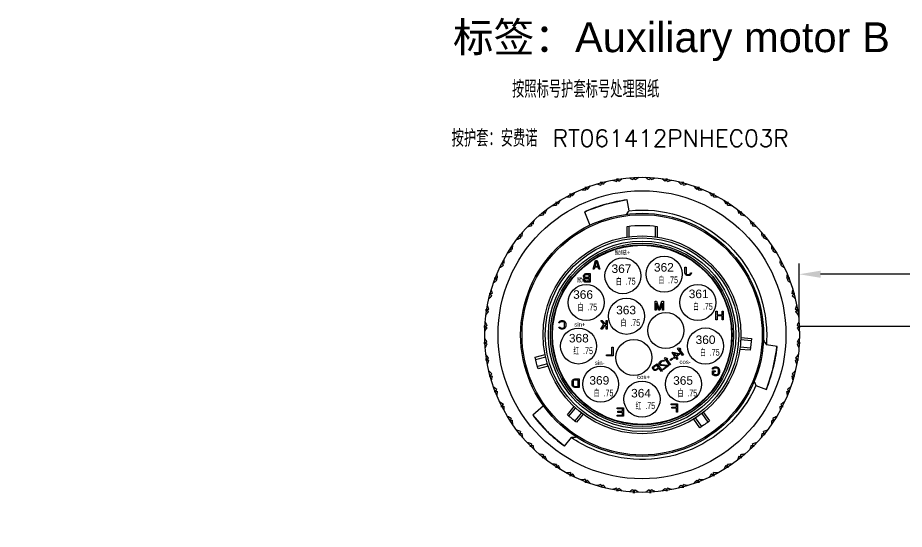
# Model space of a CAD drawing. Header units: millimetres. Extents: x 1762 to 3573, y 2019 to 2959.
# Drawn here: x 2060.2 to 2164.3, y 2655.9 to 2715.8 of the extents above; entities that cross this region are included whole.
import ezdxf

# ---------------------------------------------------------------- set-up
doc = ezdxf.new("R2010")
doc.units = ezdxf.units.MM
doc.layers.add('AM60', color=3, linetype='Continuous', lineweight=25)
doc.layers.add('PDF_几何图形', color=7, linetype='Continuous')
doc.layers.add('线色线径', color=1, linetype='Continuous')
doc.layers.add('PDF_实体填充', color=7, linetype='Continuous', true_color=0xffffff)
doc.styles.get("Standard").update_dxf_attribs({"font": 'arial.ttf'})
doc.dimstyles.new('ISO-25', dxfattribs={"dimtxt": 2.5, "dimasz": 2.5, "dimexe": 1.25, "dimexo": 0.625, "dimtad": 1, "dimtxsty": 'Standard', "dimcen": 2.5, "dimadec": 0, "dimazin": 0, "dimtfac": 1, "dimtmove": 0, "dimatfit": 3, "dimfxl": 1, "dimarcsym": 0})

# ---------------------------------------------------------------- blocks, each defined once
blk = doc.blocks.new('A$C8125c612')
at = {"layer": 'PDF_实体填充', "transparency": 33554559}
for points in [[(13.78, 36.53), (13.65, 36.53), (13.65, 36.28), (13.78, 36.28), (13.8, 36.28), (13.93, 36.28), (13.93, 36.53), (13.8, 36.53)], [(15.81, 36.81), (15.81, 36.94), (15.56, 36.94), (15.56, 36.81), (15.56, 36.79), (15.56, 36.66), (15.81, 36.66), (15.81, 36.79)], [(21.59, 36.81), (21.59, 36.94), (21.34, 36.94), (21.34, 36.81), (21.34, 36.79), (21.34, 36.66), (21.59, 36.66), (21.59, 36.79)], [(23.47, 36.41), (23.47, 36.53), (23.22, 36.53), (23.22, 36.41), (23.22, 36.28), (23.47, 36.28)], [(12.09, 35.81), (12.09, 35.94), (11.83, 35.94), (11.83, 35.81), (11.83, 35.79), (11.83, 35.67), (12.09, 35.67), (12.09, 35.79)], [(25.32, 35.81), (25.32, 35.94), (25.06, 35.94), (25.06, 35.81), (25.06, 35.79), (25.06, 35.67), (25.32, 35.67), (25.32, 35.79)], [(10.31, 35.16), (10.31, 34.9), (10.05, 34.9), (10.05, 35.16)], [(27.07, 35.03), (27.07, 35.16), (26.82, 35.16), (26.82, 35.03), (26.82, 35.01), (26.82, 34.88), (27.07, 34.88), (27.07, 35.01)], [(8.64, 34.06), (8.64, 34.18), (8.38, 34.18), (8.38, 34.06), (8.38, 33.93), (8.64, 33.93)], [(28.74, 34.06), (28.74, 34.18), (28.49, 34.18), (28.49, 34.06), (28.49, 33.93), (28.74, 33.93)], [(30.31, 32.94), (30.31, 33.06), (30.06, 33.06), (30.06, 32.94), (30.06, 32.91), (30.06, 32.79), (30.31, 32.79), (30.31, 32.91)], [(31.75, 31.64), (31.75, 31.77), (31.5, 31.77), (31.5, 31.64), (31.5, 31.62), (31.5, 31.5), (31.75, 31.5), (31.75, 31.62)], [(33.04, 30.2), (33.04, 30.33), (32.79, 30.33), (32.79, 30.2), (32.79, 30.18), (32.79, 30.06), (33.04, 30.06), (33.04, 30.18)], [(1.46, 25.19), (1.46, 25.32), (1.21, 25.32), (1.21, 25.19), (1.21, 25.06), (1.46, 25.06)], [(35.81, 25.06), (35.94, 25.06), (35.94, 25.32), (35.81, 25.32), (35.79, 25.32), (35.67, 25.32), (35.67, 25.06), (35.79, 25.06)], [(0.72, 23.47), (0.59, 23.47), (0.59, 23.22), (0.72, 23.22), (0.74, 23.22), (0.87, 23.22), (0.87, 23.47), (0.74, 23.47)], [(36.41, 23.22), (36.53, 23.22), (36.53, 23.47), (36.41, 23.47), (36.39, 23.47), (36.26, 23.47), (36.26, 23.22), (36.39, 23.22)], [(0.32, 21.59), (0.19, 21.59), (0.19, 21.34), (0.32, 21.34), (0.34, 21.34), (0.47, 21.34), (0.47, 21.59), (0.34, 21.59)], [(36.81, 21.34), (36.94, 21.34), (36.94, 21.59), (36.81, 21.59), (36.79, 21.59), (36.66, 21.59), (36.66, 21.34), (36.79, 21.34)], [(0.13, 19.66), (0, 19.66), (0, 19.41), (0.13, 19.41), (0.15, 19.41), (0.28, 19.41), (0.28, 19.66), (0.15, 19.66)], [(37.02, 19.41), (37.15, 19.41), (37.15, 19.66), (37.02, 19.66), (37, 19.66), (36.87, 19.66), (36.87, 19.41), (37, 19.41)], [(0.13, 17.74), (0, 17.74), (0, 17.48), (0.13, 17.48), (0.15, 17.48), (0.28, 17.48), (0.28, 17.74), (0.15, 17.74)], [(37.02, 17.48), (37.15, 17.48), (37.15, 17.74), (37.02, 17.74), (37, 17.74), (36.87, 17.74), (36.87, 17.48), (37, 17.48)], [(0.32, 15.81), (0.19, 15.81), (0.19, 15.56), (0.32, 15.56), (0.34, 15.56), (0.47, 15.56), (0.47, 15.81), (0.34, 15.81)], [(36.81, 15.56), (36.94, 15.56), (36.94, 15.81), (36.81, 15.81), (36.79, 15.81), (36.66, 15.81), (36.66, 15.56), (36.79, 15.56)], [(0.72, 13.93), (0.59, 13.93), (0.59, 13.67), (0.72, 13.67), (0.74, 13.67), (0.87, 13.67), (0.87, 13.93), (0.74, 13.93)], [(36.41, 13.67), (36.53, 13.67), (36.53, 13.93), (36.41, 13.93), (36.39, 13.93), (36.26, 13.93), (36.26, 13.67), (36.39, 13.67)], [(1.46, 11.96), (1.46, 12.09), (1.21, 12.09), (1.21, 11.96), (1.21, 11.83), (1.46, 11.83)], [(35.81, 11.83), (35.94, 11.83), (35.94, 12.09), (35.81, 12.09), (35.79, 12.09), (35.67, 12.09), (35.67, 11.83), (35.79, 11.83)], [(2.12, 10.33), (1.99, 10.33), (1.99, 10.08), (2.12, 10.08), (2.14, 10.08), (2.26, 10.08), (2.26, 10.33), (2.14, 10.33)], [(35.03, 10.08), (35.16, 10.08), (35.16, 10.33), (35.03, 10.33), (35.01, 10.33), (34.88, 10.33), (34.88, 10.08), (35.01, 10.08)], [(4.34, 7.09), (4.34, 6.84), (4.09, 6.84), (4.09, 7.09)], [(33.04, 6.96), (33.04, 7.09), (32.79, 7.09), (32.79, 6.96), (32.79, 6.84), (33.04, 6.84)], [(5.5, 5.65), (5.38, 5.65), (5.38, 5.4), (5.5, 5.4), (5.52, 5.4), (5.65, 5.4), (5.65, 5.65), (5.52, 5.65)], [(31.75, 5.52), (31.75, 5.65), (31.5, 5.65), (31.5, 5.52), (31.5, 5.4), (31.75, 5.4)], [(7.07, 4.36), (7.07, 4.11), (6.82, 4.11), (6.82, 4.36)], [(30.31, 4.23), (30.31, 4.36), (30.06, 4.36), (30.06, 4.23), (30.06, 4.11), (30.31, 4.11)], [(8.38, 3.09), (8.38, 2.96), (8.64, 2.96), (8.64, 3.09), (8.64, 3.11), (8.64, 3.24), (8.38, 3.24), (8.38, 3.11)], [(28.49, 3.09), (28.49, 2.96), (28.74, 2.96), (28.74, 3.09), (28.74, 3.11), (28.74, 3.24), (28.49, 3.24), (28.49, 3.11)], [(10.05, 2.12), (10.05, 1.99), (10.31, 1.99), (10.31, 2.12), (10.31, 2.14), (10.31, 2.26), (10.05, 2.26), (10.05, 2.14)], [(26.82, 2.12), (26.82, 1.99), (27.07, 1.99), (27.07, 2.12), (27.07, 2.14), (27.07, 2.26), (26.82, 2.26), (26.82, 2.14)], [(11.83, 1.33), (11.83, 1.21), (12.09, 1.21), (12.09, 1.33), (12.09, 1.35), (12.09, 1.48), (11.83, 1.48), (11.83, 1.35)], [(25.06, 1.33), (25.06, 1.21), (25.32, 1.21), (25.32, 1.33), (25.32, 1.35), (25.32, 1.48), (25.06, 1.48), (25.06, 1.35)], [(15.56, 0.34), (15.56, 0.21), (15.81, 0.21), (15.81, 0.34), (15.81, 0.36), (15.81, 0.49), (15.56, 0.49), (15.56, 0.36)], [(17.48, 0.13), (17.48, 0), (17.74, 0), (17.74, 0.13), (17.74, 0.15), (17.74, 0.28), (17.48, 0.28), (17.48, 0.15)], [(19.41, 0.13), (19.41, 0), (19.66, 0), (19.66, 0.13), (19.66, 0.15), (19.66, 0.28), (19.41, 0.28), (19.41, 0.15)], [(21.34, 0.34), (21.34, 0.21), (21.59, 0.21), (21.59, 0.34), (21.59, 0.36), (21.59, 0.49), (21.34, 0.49), (21.34, 0.36)], [(23.22, 0.74), (23.22, 0.61), (23.47, 0.61), (23.47, 0.74), (23.47, 0.76), (23.47, 0.89), (23.22, 0.89), (23.22, 0.76)]]:
    blk.add_hatch(color=3, dxfattribs=at).paths.add_polyline_path(points, flags=16)
at = {"layer": 'PDF_几何图形', "color": 3}
for p, q in [((17.06, 33.13), (16.83, 34.4)), ((6.94, 32.94), (6.96, 32.91)), ((11.83, 33), (12.45, 31.43)), ((5.5, 31.64), (5.52, 31.62)), ((16.81, 30.04), (16.81, 31.28)), ((17.06, 30.08), (17.06, 31.31)), ((20.09, 31.31), (20.09, 30.08)), ((20.34, 31.28), (20.34, 30.04)), ((4.21, 30.2), (4.23, 30.18)), ((3.07, 28.64), (3.09, 28.62)), ((17.57, 29.08), (17.57, 29.02)), ((19.58, 29.02), (19.58, 29.08)), ((34.06, 28.64), (34.04, 28.62)), ((2.12, 26.97), (2.14, 26.95)), ((11.3, 26.16), (11.26, 26.18)), ((25.87, 26.18), (25.82, 26.16)), ((35.03, 26.97), (35.01, 26.95)), ((10.96, 25.89), (10.99, 25.84)), ((26.14, 25.84), (26.18, 25.89)), ((32.58, 21.04), (32.43, 21.02)), ((30.14, 18.01), (31.37, 17.91)), ((30.16, 18.27), (31.39, 18.16)), ((32.64, 18.48), (32.81, 18.48)), ((22.71, 16.95), (22.82, 17.04)), ((23.33, 16.15), (22.71, 16.95)), ((22.82, 17.04), (23.01, 17)), ((22.92, 16.91), (23.41, 16.23)), ((23.11, 16.85), (22.92, 16.91)), ((23.01, 17), (23.11, 16.85)), ((31.26, 16.76), (30.04, 16.87)), ((31.31, 17.02), (30.08, 17.12)), ((34.42, 17.21), (33.15, 17.4)), ((6.01, 15.94), (7.2, 16.26)), ((6.07, 15.68), (7.26, 16)), ((21.21, 15.83), (21.29, 15.92)), ((21.8, 15.03), (21.21, 15.83)), ((21.29, 15.92), (21.48, 15.85)), ((21.59, 15.73), (21.4, 15.77)), ((21.4, 15.77), (21.91, 15.09)), ((21.48, 15.85), (21.59, 15.73)), ((21.87, 15.66), (22.1, 15.83)), ((21.93, 15.56), (21.87, 15.66)), ((22.16, 15.75), (21.93, 15.56)), ((22.08, 16.49), (22.18, 16.55)), ((22.42, 16.02), (22.08, 16.49)), ((22.1, 15.83), (22.16, 15.75)), ((22.18, 16.55), (22.92, 16.4)), ((22.25, 15.9), (22.42, 16.02)), ((22.33, 15.79), (22.25, 15.9)), ((22.29, 16.43), (22.52, 16.11)), ((22.82, 16.32), (22.29, 16.43)), ((22.5, 15.92), (22.33, 15.79)), ((22.69, 15.68), (22.5, 15.92)), ((22.52, 16.11), (22.82, 16.32)), ((23.01, 16.3), (22.61, 16)), ((22.61, 16), (22.78, 15.75)), ((22.78, 15.75), (22.69, 15.68)), ((22.92, 16.4), (23.01, 16.3)), ((23.41, 16.23), (23.33, 16.15)), ((7.49, 15.16), (6.31, 14.84)), ((7.56, 14.9), (6.37, 14.58)), ((19.81, 14.69), (19.85, 14.8)), ((19.83, 14.58), (19.81, 14.69)), ((19.85, 14.52), (19.83, 14.58)), ((19.85, 14.8), (19.92, 14.88)), ((19.92, 14.88), (20.32, 15.18)), ((19.94, 14.73), (19.92, 14.67)), ((19.92, 14.67), (19.94, 14.61)), ((19.96, 14.77), (19.94, 14.73)), ((19.94, 14.61), (19.98, 14.54)), ((20.3, 15.01), (19.96, 14.77)), ((20.17, 14.52), (20.49, 14.75)), ((20.55, 14.65), (20.26, 14.44)), ((20.49, 14.75), (20.3, 15.01)), ((20.32, 15.18), (20.93, 14.37)), ((20.83, 14.29), (20.55, 14.65)), ((20.57, 15.28), (20.62, 15.37)), ((20.57, 15.18), (20.57, 15.28)), ((20.6, 15.09), (20.57, 15.18)), ((20.64, 15.05), (20.6, 15.09)), ((20.62, 15.37), (20.72, 15.47)), ((20.7, 15.01), (20.64, 15.05)), ((20.72, 15.3), (20.7, 15.24)), ((20.7, 15.24), (20.7, 15.16)), ((20.7, 15.16), (20.72, 15.13)), ((20.76, 14.96), (20.7, 15.01)), ((20.72, 15.47), (20.79, 15.52)), ((20.79, 15.39), (20.72, 15.3)), ((20.72, 15.13), (20.81, 15.09)), ((21.46, 14.9), (20.76, 14.96)), ((20.79, 15.52), (20.91, 15.58)), ((20.87, 15.45), (20.79, 15.39)), ((20.81, 15.09), (21.61, 15.01)), ((20.95, 15.49), (20.87, 15.45)), ((20.91, 15.58), (21, 15.6)), ((21.04, 15.49), (20.95, 15.49)), ((21, 15.6), (21.12, 15.58)), ((21, 14.56), (21.46, 14.9)), ((21.1, 15.47), (21.04, 15.49)), ((21.67, 14.92), (21.06, 14.48)), ((21.19, 15.54), (21.1, 15.47)), ((21.12, 15.58), (21.19, 15.54)), ((21.61, 15.01), (21.67, 14.92)), ((21.91, 15.09), (21.8, 15.03)), ((19.9, 14.46), (19.85, 14.52)), ((19.96, 14.41), (19.9, 14.46)), ((20.04, 14.39), (19.96, 14.41)), ((19.98, 14.54), (20.04, 14.5)), ((20.04, 14.5), (20.11, 14.5)), ((20.15, 14.39), (20.04, 14.39)), ((20.11, 14.5), (20.17, 14.52)), ((20.26, 14.44), (20.15, 14.39)), ((20.93, 14.37), (20.83, 14.29)), ((21.06, 14.48), (21, 14.56)), ((27.41, 13.8), (27.3, 13.78)), ((27.5, 13.84), (27.41, 13.8)), ((31.92, 12.62), (33.15, 12.17)), ((31.24, 12.45), (31.37, 12.38)), ((10.99, 11.3), (10.96, 11.28)), ((11.26, 10.96), (11.3, 11.01)), ((25.82, 11.01), (25.87, 10.96)), ((26.18, 11.28), (26.14, 11.3)), ((7.01, 10.24), (5.74, 9.17)), ((9.8, 9.21), (10.6, 10.16)), ((9.99, 9.04), (10.77, 9.99)), ((11.45, 9.42), (10.67, 8.47)), ((25.78, 9.48), (26.48, 8.49)), ((3.07, 8.51), (3.09, 8.53)), ((11.66, 9.27), (10.86, 8.32)), ((25.34, 7.68), (24.64, 8.7)), ((25.57, 7.83), (24.85, 8.83)), ((25.57, 9.33), (26.29, 8.32)), ((34.06, 8.51), (34.04, 8.53)), ((9.46, 5.52), (10.27, 6.54)), ((13.78, 0.74), (13.8, 0.76))]:
    blk.add_line(p, q, dxfattribs=at)
at = {"layer": 'PDF_几何图形', "color": 1}
for p, q in [((12.81, 26.27), (13.12, 27.28)), ((13.21, 27.2), (13.04, 26.61)), ((13.12, 27.28), (13.29, 27.28)), ((13.4, 26.61), (13.21, 27.2)), ((13.29, 27.28), (13.63, 26.27)), ((12.93, 26.27), (12.81, 26.27)), ((13.02, 26.52), (12.93, 26.27)), ((13.42, 26.52), (13.02, 26.52)), ((13.04, 26.61), (13.4, 26.61)), ((13.5, 26.27), (13.42, 26.52)), ((13.63, 26.27), (13.5, 26.27)), ((23.6, 25.84), (23.6, 26.5)), ((23.6, 26.5), (23.73, 26.5)), ((23.73, 26.5), (23.73, 25.84)), ((11.71, 25.51), (11.73, 25.57)), ((11.71, 25.42), (11.71, 25.51)), ((11.73, 25.36), (11.71, 25.42)), ((11.71, 25.08), (11.73, 25.15)), ((11.71, 24.98), (11.71, 25.08)), ((11.73, 24.91), (11.71, 24.98)), ((11.73, 25.57), (11.79, 25.65)), ((11.79, 25.27), (11.73, 25.36)), ((11.73, 25.15), (11.79, 25.23)), ((11.79, 25.65), (11.87, 25.74)), ((11.83, 25.25), (11.79, 25.27)), ((11.79, 25.23), (11.83, 25.25)), ((11.85, 25.55), (11.83, 25.48)), ((11.83, 25.48), (11.83, 25.44)), ((11.83, 25.44), (11.85, 25.38)), ((11.85, 25.12), (11.83, 25.06)), ((11.83, 25.06), (11.83, 25)), ((11.83, 25), (11.85, 24.93)), ((11.9, 25.59), (11.85, 25.55)), ((11.85, 25.38), (11.9, 25.34)), ((11.9, 25.17), (11.85, 25.12)), ((11.87, 25.74), (11.98, 25.76)), ((11.96, 25.61), (11.9, 25.59)), ((11.9, 25.34), (11.96, 25.32)), ((11.96, 25.19), (11.9, 25.17)), ((12.36, 25.61), (11.96, 25.61)), ((11.96, 25.32), (12.36, 25.32)), ((12.36, 25.19), (11.96, 25.19)), ((11.98, 25.76), (12.49, 25.76)), ((12.36, 25.32), (12.36, 25.61)), ((12.36, 24.87), (12.36, 25.19)), ((12.49, 25.76), (12.49, 24.74)), ((23.62, 25.74), (23.6, 25.84)), ((23.66, 25.65), (23.62, 25.74)), ((23.75, 25.57), (23.66, 25.65)), ((23.73, 25.84), (23.75, 25.76)), ((23.75, 25.76), (23.79, 25.7)), ((23.83, 25.53), (23.75, 25.57)), ((23.79, 25.7), (23.85, 25.65)), ((23.94, 25.51), (23.83, 25.53)), ((23.85, 25.65), (23.94, 25.63)), ((23.94, 25.63), (24.02, 25.63)), ((24.02, 25.51), (23.94, 25.51)), ((24.02, 25.63), (24.11, 25.65)), ((24.13, 25.53), (24.02, 25.51)), ((24.11, 25.65), (24.17, 25.7)), ((24.21, 25.57), (24.13, 25.53)), ((24.17, 25.7), (24.21, 25.76)), ((24.21, 25.76), (24.24, 25.84)), ((24.3, 25.65), (24.21, 25.57)), ((24.24, 25.84), (24.36, 25.84)), ((24.34, 25.74), (24.3, 25.65)), ((24.36, 25.84), (24.34, 25.74)), ((11.79, 24.83), (11.73, 24.91)), ((11.87, 24.76), (11.79, 24.83)), ((11.85, 24.93), (11.9, 24.89)), ((11.98, 24.74), (11.87, 24.76)), ((11.9, 24.89), (11.96, 24.87)), ((11.96, 24.87), (12.36, 24.87)), ((12.49, 24.74), (11.98, 24.74)), ((20.09, 21.48), (20.09, 22.5)), ((20.09, 22.5), (20.28, 22.5)), ((20.21, 22.29), (20.21, 21.48)), ((20.51, 21.48), (20.21, 22.29)), ((20.28, 22.5), (20.57, 21.59)), ((20.57, 21.59), (20.89, 22.5)), ((20.95, 22.29), (20.66, 21.48)), ((20.89, 22.5), (21.08, 22.5)), ((20.95, 21.48), (20.95, 22.29)), ((21.08, 22.5), (21.08, 21.48)), ((20.21, 21.48), (20.09, 21.48)), ((20.66, 21.48), (20.51, 21.48)), ((21.08, 21.48), (20.95, 21.48)), ((27.24, 20.34), (27.24, 21.36)), ((27.24, 21.36), (27.37, 21.36)), ((27.37, 21.36), (27.37, 20.93)), ((27.37, 20.93), (27.96, 20.93)), ((27.37, 20.81), (27.37, 20.34)), ((27.96, 20.81), (27.37, 20.81)), ((27.96, 20.93), (27.96, 21.36)), ((27.96, 21.36), (28.09, 21.36)), ((27.96, 20.34), (27.96, 20.81)), ((28.09, 21.36), (28.09, 20.34)), ((8.81, 19.98), (8.83, 20.09)), ((8.93, 19.98), (8.81, 19.98)), ((8.83, 20.09), (8.91, 20.17)), ((8.91, 20.17), (9, 20.21)), ((8.95, 20.04), (8.93, 19.98)), ((9.02, 20.09), (8.95, 20.04)), ((9, 20.21), (9.1, 20.24)), ((9.1, 20.11), (9.02, 20.09)), ((9.1, 20.24), (9.27, 20.24)), ((9.27, 20.11), (9.1, 20.11)), ((9.27, 20.24), (9.38, 20.21)), ((9.36, 20.09), (9.27, 20.11)), ((9.42, 20.04), (9.36, 20.09)), ((9.38, 20.21), (9.46, 20.17)), ((9.46, 19.98), (9.42, 20.04)), ((9.46, 20.17), (9.55, 20.09)), ((9.48, 19.9), (9.46, 19.98)), ((9.48, 19.58), (9.48, 19.9)), ((9.55, 20.09), (9.59, 20)), ((9.59, 20), (9.61, 19.9)), ((9.61, 19.9), (9.61, 19.58)), ((13.72, 20.24), (13.89, 20.24)), ((14.1, 19.81), (13.72, 20.24)), ((13.72, 19.22), (14.1, 19.81)), ((13.89, 20.24), (14.35, 19.73)), ((14.35, 20.24), (14.48, 20.24)), ((14.35, 19.73), (14.35, 20.24)), ((14.48, 20.24), (14.48, 19.22)), ((27.37, 20.34), (27.24, 20.34)), ((28.09, 20.34), (27.96, 20.34)), ((8.81, 19.49), (8.93, 19.49)), ((8.83, 19.39), (8.81, 19.49)), ((8.91, 19.3), (8.83, 19.39)), ((9, 19.26), (8.91, 19.3)), ((8.93, 19.49), (8.95, 19.43)), ((8.95, 19.43), (9.02, 19.39)), ((9.1, 19.24), (9, 19.26)), ((9.02, 19.39), (9.1, 19.37)), ((9.1, 19.37), (9.27, 19.37)), ((9.27, 19.24), (9.1, 19.24)), ((9.27, 19.37), (9.36, 19.39)), ((9.38, 19.26), (9.27, 19.24)), ((9.36, 19.39), (9.42, 19.43)), ((9.46, 19.3), (9.38, 19.26)), ((9.42, 19.43), (9.46, 19.49)), ((9.46, 19.49), (9.48, 19.58)), ((9.55, 19.39), (9.46, 19.3)), ((9.59, 19.47), (9.55, 19.39)), ((9.61, 19.58), (9.59, 19.47)), ((13.89, 19.22), (13.72, 19.22)), ((14.2, 19.71), (13.89, 19.22)), ((14.35, 19.56), (14.2, 19.71)), ((14.35, 19.22), (14.35, 19.56)), ((14.48, 19.22), (14.35, 19.22)), ((15.03, 17.12), (15.16, 17.12)), ((15.03, 16.23), (15.03, 17.12)), ((15.16, 17.12), (15.16, 16.11)), ((14.41, 16.23), (15.03, 16.23)), ((14.41, 16.11), (14.41, 16.23)), ((15.16, 16.11), (14.41, 16.11)), ((26.82, 14.54), (26.84, 14.65)), ((26.84, 14.65), (26.92, 14.73)), ((26.92, 14.73), (27.01, 14.77)), ((26.97, 14.61), (26.95, 14.54)), ((27.03, 14.65), (26.97, 14.61)), ((27.01, 14.77), (27.11, 14.8)), ((27.11, 14.67), (27.03, 14.65)), ((27.11, 14.8), (27.3, 14.8)), ((27.3, 14.67), (27.11, 14.67)), ((27.39, 14.65), (27.3, 14.67)), ((27.3, 14.8), (27.41, 14.77)), ((27.45, 14.61), (27.39, 14.65)), ((27.41, 14.77), (27.5, 14.73)), ((27.5, 14.54), (27.45, 14.61)), ((27.5, 14.73), (27.58, 14.65)), ((27.58, 14.65), (27.62, 14.56)), ((26.95, 14.54), (26.82, 14.54)), ((26.82, 14.01), (26.82, 14.35)), ((26.82, 14.35), (27.14, 14.35)), ((26.84, 13.93), (26.82, 14.01)), ((26.92, 13.84), (26.84, 13.93)), ((27.01, 13.8), (26.92, 13.84)), ((26.95, 14.22), (26.95, 14.03)), ((27.14, 14.22), (26.95, 14.22)), ((26.95, 14.03), (26.97, 13.97)), ((26.97, 13.97), (27.03, 13.93)), ((27.11, 13.78), (27.01, 13.8)), ((27.03, 13.93), (27.11, 13.91)), ((27.11, 13.91), (27.3, 13.91)), ((27.3, 13.78), (27.11, 13.78)), ((27.14, 14.35), (27.14, 14.22)), ((27.3, 13.91), (27.39, 13.93)), ((27.39, 13.93), (27.45, 13.97)), ((27.45, 13.97), (27.5, 14.03)), ((27.52, 14.46), (27.5, 14.54)), ((27.5, 14.03), (27.52, 14.14)), ((27.58, 13.93), (27.5, 13.84)), ((27.52, 14.14), (27.52, 14.46)), ((27.62, 14.01), (27.58, 13.93)), ((27.62, 14.56), (27.64, 14.46)), ((27.64, 14.14), (27.62, 14.01)), ((27.64, 14.46), (27.64, 14.14)), ((10.35, 13.06), (10.37, 13.17)), ((10.35, 12.74), (10.35, 13.06)), ((10.37, 12.64), (10.35, 12.74)), ((10.37, 13.17), (10.41, 13.25)), ((10.41, 12.55), (10.37, 12.64)), ((10.41, 13.25), (10.5, 13.34)), ((10.5, 12.47), (10.41, 12.55)), ((10.5, 13.14), (10.48, 13.06)), ((10.48, 13.06), (10.48, 12.74)), ((10.48, 12.74), (10.5, 12.66)), ((10.5, 13.34), (10.58, 13.38)), ((10.54, 13.21), (10.5, 13.14)), ((10.5, 12.66), (10.54, 12.59)), ((10.6, 13.25), (10.54, 13.21)), ((10.54, 12.59), (10.6, 12.55)), ((10.58, 13.38), (10.69, 13.4)), ((10.69, 13.27), (10.6, 13.25)), ((10.6, 12.55), (10.69, 12.53)), ((10.69, 13.4), (11.2, 13.4)), ((11.07, 13.27), (10.69, 13.27)), ((10.69, 12.53), (11.07, 12.53)), ((11.07, 12.53), (11.07, 13.27)), ((11.2, 13.4), (11.2, 12.4)), ((10.58, 12.42), (10.5, 12.47)), ((10.69, 12.4), (10.58, 12.42)), ((11.2, 12.4), (10.69, 12.4)), ((21.97, 10.5), (22.73, 10.5)), ((21.97, 10.37), (21.97, 10.5)), ((22.73, 10.5), (22.73, 9.5)), ((15.64, 10.01), (16.4, 10.01)), ((15.64, 9.88), (15.64, 10.01)), ((16.28, 9.88), (15.64, 9.88)), ((15.73, 9.61), (16.28, 9.61)), ((15.73, 9.48), (15.73, 9.61)), ((16.28, 9.48), (15.73, 9.48)), ((16.28, 9.61), (16.28, 9.88)), ((16.28, 9.14), (16.28, 9.48)), ((16.4, 10.01), (16.4, 9.02)), ((22.61, 10.37), (21.97, 10.37)), ((22.06, 10.1), (22.61, 10.1)), ((22.06, 9.97), (22.06, 10.1)), ((22.61, 9.97), (22.06, 9.97)), ((22.61, 10.1), (22.61, 10.37)), ((22.61, 9.5), (22.61, 9.97)), ((22.73, 9.5), (22.61, 9.5)), ((15.64, 9.14), (16.28, 9.14)), ((15.64, 9.02), (15.64, 9.14)), ((16.4, 9.02), (15.64, 9.02))]:
    blk.add_line(p, q, dxfattribs=at)
at = {"layer": 'PDF_几何图形', "color": 3}
for points in [[(16.83, 34.4), (14.44, 33.91), (14.35, 33.89)], [(14.35, 33.89), (11.9, 33.02), (11.83, 33)], [(14.35, 33.89), (14.03, 33.8), (12.3, 33.17), (11.85, 32.94)], [(33.93, 14.56), (34.01, 14.88), (34.33, 16.7), (34.37, 17.21)], [(33.93, 14.56), (34.42, 17.12), (34.42, 17.21)], [(33.15, 12.17), (33.91, 14.5), (33.93, 14.56)], [(5.74, 9.17), (7.34, 7.32), (7.41, 7.26)], [(7.41, 7.26), (7.64, 7.05), (9.06, 5.86), (9.48, 5.57)], [(7.41, 7.26), (9.4, 5.59), (9.46, 5.52)]]:
    blk.add_lwpolyline(points, dxfattribs=at)
for centre, radius in [((18.57, 18.57), 18.47), ((18.56, 18.58), 16.89), ((18.57, 18.57), 14.25), ((18.57, 18.57), 14.09), ((18.56, 18.58), 11.6), ((18.56, 18.58), 11.35), ((18.57, 18.57), 11), ((18.56, 18.57), 10.75), ((18.56, 18.57), 10.56), ((18.56, 18.57), 10.5), ((16.32, 25.5), 2.11), ((21.16, 25.69), 2.11), ((12.01, 22.36), 2.11), ((25.11, 22.36), 2.11), ((16.74, 20.75), 2.12), ((21.36, 19.07), 2.12), ((11.12, 17.26), 2.11), ((26.01, 17.26), 2.12), ((17.6, 15.91), 2.11), ((13.71, 12.78), 2.11), ((23.43, 12.78), 2.12), ((18.56, 11.02), 2.12)]:
    blk.add_circle(centre, radius, dxfattribs=at)
for points in [[(13.97, 36.22), (14.1, 36.32), (14.22, 36.45), (14.35, 36.55)], [(15.11, 36.72), (15.28, 36.66), (15.43, 36.6), (15.6, 36.55)], [(15.64, 36.68), (15.62, 36.64), (15.6, 36.6), (15.58, 36.55)], [(15.68, 36.79), (15.66, 36.77), (15.64, 36.72), (15.64, 36.68)], [(15.85, 36.6), (15.79, 36.66), (15.73, 36.72), (15.68, 36.81)], [(15.85, 36.6), (15.98, 36.7), (16.11, 36.79), (16.23, 36.89)], [(17.04, 36.98), (17.19, 36.91), (17.34, 36.83), (17.48, 36.77)], [(17.61, 37), (17.57, 36.91), (17.53, 36.83), (17.48, 36.77)], [(17.74, 36.77), (17.7, 36.85), (17.65, 36.94), (17.61, 37)], [(17.74, 36.77), (17.89, 36.87), (18.03, 36.96), (18.18, 37.04)], [(18.97, 37.04), (19.11, 36.96), (19.24, 36.87), (19.39, 36.77)], [(19.54, 37), (19.49, 36.91), (19.43, 36.85), (19.39, 36.77)], [(19.64, 36.77), (19.6, 36.85), (19.58, 36.91), (19.54, 37)], [(19.64, 36.77), (19.81, 36.83), (19.96, 36.91), (20.11, 36.98)], [(20.89, 36.89), (21.02, 36.79), (21.17, 36.68), (21.29, 36.6)], [(21.46, 36.79), (21.4, 36.72), (21.34, 36.66), (21.29, 36.6)], [(21.51, 36.68), (21.48, 36.72), (21.46, 36.77), (21.46, 36.81)], [(21.55, 36.55), (21.53, 36.6), (21.51, 36.64), (21.51, 36.68)], [(21.55, 36.55), (21.7, 36.6), (21.87, 36.66), (22.01, 36.72)], [(22.8, 36.55), (22.92, 36.45), (23.03, 36.32), (23.16, 36.19)], [(11.43, 35.6), (11.58, 35.58), (11.75, 35.56), (11.92, 35.54)], [(11.96, 35.79), (11.94, 35.71), (11.94, 35.62), (11.92, 35.54)], [(12.17, 35.62), (12.09, 35.69), (12.02, 35.75), (11.96, 35.79)], [(12.17, 35.62), (12.28, 35.75), (12.38, 35.9), (12.49, 36.03)], [(13.23, 36.26), (13.4, 36.22), (13.57, 36.17), (13.74, 36.13)], [(13.8, 36.41), (13.78, 36.3), (13.76, 36.22), (13.72, 36.13)], [(13.97, 36.22), (13.91, 36.28), (13.84, 36.34), (13.8, 36.41)], [(23.35, 36.41), (23.28, 36.32), (23.22, 36.26), (23.16, 36.19)], [(23.41, 36.13), (23.39, 36.22), (23.37, 36.32), (23.35, 36.41)], [(23.41, 36.13), (23.58, 36.17), (23.73, 36.22), (23.9, 36.26)], [(24.66, 36), (24.76, 35.88), (24.87, 35.75), (24.98, 35.62)], [(25.19, 35.79), (25.1, 35.75), (25.04, 35.69), (24.98, 35.62)], [(25.21, 35.54), (25.21, 35.62), (25.19, 35.71), (25.19, 35.79)], [(25.21, 35.54), (25.38, 35.56), (25.55, 35.58), (25.72, 35.6)], [(8.76, 33.93), (8.83, 34.08), (8.91, 34.23), (9, 34.37)], [(9.67, 34.76), (9.84, 34.76), (10.01, 34.76), (10.18, 34.76)], [(10.41, 34.86), (10.33, 34.92), (10.27, 34.97), (10.18, 35.01)], [(10.18, 35.01), (10.18, 34.92), (10.18, 34.84), (10.18, 34.76)], [(10.41, 34.86), (10.5, 35.01), (10.6, 35.14), (10.69, 35.28)], [(16.74, 34.4), (15.98, 34.27), (15.18, 34.13), (14.44, 33.91)], [(26.44, 35.28), (26.54, 35.14), (26.63, 35.01), (26.71, 34.86)], [(26.95, 35.01), (26.86, 34.97), (26.8, 34.92), (26.71, 34.86)], [(26.95, 34.76), (26.95, 34.84), (26.95, 34.92), (26.95, 35.01)], [(26.95, 34.76), (27.11, 34.76), (27.28, 34.76), (27.45, 34.76)], [(28.15, 34.37), (28.22, 34.23), (28.3, 34.08), (28.38, 33.93)], [(8.04, 33.74), (8.21, 33.76), (8.38, 33.78), (8.53, 33.78)], [(8.76, 33.93), (8.68, 33.97), (8.59, 34.01), (8.51, 34.06)], [(8.51, 34.06), (8.53, 33.95), (8.53, 33.87), (8.53, 33.78)], [(14.27, 33.87), (13.45, 33.64), (12.67, 33.36), (11.9, 33.02)], [(17.06, 33.13), (25.08, 33.95), (32.28, 28.11), (33.1, 20.09)], [(28.62, 34.06), (28.53, 34.01), (28.45, 33.97), (28.38, 33.93)], [(28.6, 33.78), (28.6, 33.87), (28.62, 33.95), (28.62, 34.06)], [(28.6, 33.78), (28.77, 33.78), (28.93, 33.76), (29.1, 33.74)], [(6.5, 32.55), (6.67, 32.6), (6.84, 32.62), (7.01, 32.66)], [(7.2, 32.81), (7.11, 32.85), (7.05, 32.87), (6.96, 32.91)], [(6.96, 32.91), (6.96, 32.83), (6.98, 32.74), (7.01, 32.66)], [(7.2, 32.81), (7.26, 32.98), (7.32, 33.13), (7.39, 33.27)], [(16.72, 32.7), (16.83, 32.85), (16.93, 32.98), (17.06, 33.13)], [(29.74, 33.27), (29.8, 33.13), (29.87, 32.98), (29.93, 32.81)], [(30.18, 32.91), (30.1, 32.87), (30.01, 32.85), (29.93, 32.81)], [(30.14, 32.66), (30.14, 32.74), (30.16, 32.83), (30.18, 32.91)], [(30.14, 32.66), (30.29, 32.62), (30.46, 32.6), (30.63, 32.55)], [(5.1, 31.22), (5.27, 31.28), (5.44, 31.33), (5.59, 31.37)], [(5.65, 31.58), (5.61, 31.6), (5.57, 31.6), (5.52, 31.62)], [(5.52, 31.62), (5.52, 31.58), (5.55, 31.54), (5.57, 31.5)], [(5.57, 31.5), (5.57, 31.45), (5.59, 31.41), (5.59, 31.37)], [(5.78, 31.56), (5.74, 31.56), (5.69, 31.58), (5.65, 31.58)], [(5.78, 31.56), (5.82, 31.71), (5.86, 31.88), (5.93, 32.03)], [(16.81, 31.28), (18.01, 31.45), (19.2, 31.45), (20.34, 31.28)], [(31.22, 32.03), (31.26, 31.88), (31.31, 31.71), (31.35, 31.54)], [(31.47, 31.58), (31.43, 31.58), (31.39, 31.56), (31.35, 31.56)], [(31.62, 31.62), (31.56, 31.6), (31.52, 31.6), (31.47, 31.58)], [(31.54, 31.37), (31.56, 31.41), (31.56, 31.45), (31.58, 31.5)], [(31.54, 31.37), (31.71, 31.33), (31.86, 31.28), (32.03, 31.22)], [(31.58, 31.5), (31.58, 31.54), (31.6, 31.58), (31.62, 31.62)], [(4.49, 30.14), (4.4, 30.16), (4.32, 30.16), (4.23, 30.18)], [(4.23, 30.18), (4.25, 30.1), (4.3, 30.01), (4.34, 29.93)], [(4.49, 30.14), (4.53, 30.31), (4.55, 30.48), (4.57, 30.65)], [(32.55, 30.63), (32.58, 30.48), (32.62, 30.31), (32.64, 30.14)], [(32.91, 30.18), (32.81, 30.16), (32.72, 30.16), (32.64, 30.14)], [(32.81, 29.93), (32.83, 30.01), (32.87, 30.1), (32.91, 30.18)], [(3.85, 29.76), (4.02, 29.82), (4.17, 29.89), (4.34, 29.93)], [(32.81, 29.93), (32.96, 29.89), (33.13, 29.82), (33.27, 29.76)], [(2.77, 28.15), (2.92, 28.24), (3.07, 28.32), (3.22, 28.38)], [(3.09, 28.62), (3.13, 28.55), (3.17, 28.47), (3.22, 28.38)], [(3.37, 28.62), (3.28, 28.62), (3.17, 28.62), (3.09, 28.62)], [(3.37, 28.62), (3.37, 28.77), (3.39, 28.93), (3.39, 29.1)], [(33.74, 29.1), (33.76, 28.93), (33.76, 28.77), (33.78, 28.6)], [(34.04, 28.62), (33.95, 28.62), (33.87, 28.62), (33.78, 28.62)], [(33.91, 28.38), (33.95, 28.47), (33.99, 28.55), (34.04, 28.62)], [(33.91, 28.38), (34.06, 28.32), (34.21, 28.24), (34.35, 28.15)], [(2.39, 26.97), (2.39, 27.14), (2.39, 27.3), (2.37, 27.47)], [(34.76, 27.47), (34.76, 27.3), (34.76, 27.14), (34.73, 26.97)], [(1.86, 26.46), (1.99, 26.54), (2.14, 26.65), (2.29, 26.73)], [(2.39, 26.97), (2.31, 26.97), (2.22, 26.95), (2.14, 26.95)], [(2.14, 26.95), (2.18, 26.88), (2.22, 26.8), (2.29, 26.73)], [(10.96, 25.89), (11.05, 25.99), (11.15, 26.1), (11.26, 26.18)], [(25.87, 26.18), (25.97, 26.08), (26.08, 25.97), (26.18, 25.87)], [(35.01, 26.95), (34.92, 26.95), (34.82, 26.97), (34.73, 26.97)], [(34.86, 26.73), (34.9, 26.8), (34.95, 26.88), (35.01, 26.95)], [(34.86, 26.73), (34.99, 26.63), (35.14, 26.54), (35.28, 26.46)], [(1.12, 24.66), (1.25, 24.76), (1.38, 24.87), (1.52, 24.98)], [(1.61, 25.23), (1.52, 25.21), (1.44, 25.21), (1.33, 25.19)], [(1.33, 25.19), (1.4, 25.12), (1.46, 25.04), (1.52, 24.98)], [(1.61, 25.23), (1.59, 25.4), (1.57, 25.57), (1.55, 25.72)], [(35.6, 25.72), (35.58, 25.55), (35.56, 25.4), (35.52, 25.23)], [(35.79, 25.19), (35.71, 25.21), (35.62, 25.21), (35.52, 25.23)], [(35.62, 24.98), (35.69, 25.06), (35.73, 25.12), (35.79, 25.19)], [(35.62, 24.98), (35.75, 24.87), (35.88, 24.76), (36, 24.66)], [(0.59, 22.8), (0.7, 22.92), (0.83, 23.05), (0.93, 23.18)], [(1.02, 23.41), (0.91, 23.39), (0.83, 23.37), (0.74, 23.35)], [(0.74, 23.35), (0.8, 23.28), (0.87, 23.22), (0.93, 23.16)], [(1.02, 23.41), (0.95, 23.58), (0.93, 23.75), (0.89, 23.9)], [(36.26, 23.9), (36.22, 23.75), (36.17, 23.58), (36.13, 23.41)], [(36.39, 23.35), (36.3, 23.37), (36.22, 23.39), (36.13, 23.41)], [(36.19, 23.16), (36.26, 23.22), (36.32, 23.28), (36.39, 23.35)], [(36.19, 23.16), (36.32, 23.05), (36.43, 22.92), (36.55, 22.8)], [(0.59, 21.55), (0.53, 21.72), (0.49, 21.87), (0.42, 22.03)], [(36.7, 22.03), (36.66, 21.87), (36.6, 21.72), (36.53, 21.55)], [(0.25, 20.89), (0.34, 21.04), (0.44, 21.17), (0.55, 21.29)], [(0.47, 21.51), (0.42, 21.48), (0.38, 21.48), (0.34, 21.46)], [(0.34, 21.46), (0.42, 21.4), (0.49, 21.36), (0.55, 21.29)], [(0.59, 21.55), (0.55, 21.55), (0.51, 21.53), (0.47, 21.51)], [(36.66, 21.51), (36.62, 21.53), (36.58, 21.55), (36.53, 21.55)], [(36.58, 21.29), (36.64, 21.36), (36.72, 21.4), (36.79, 21.46)], [(36.58, 21.29), (36.68, 21.17), (36.79, 21.04), (36.89, 20.89)], [(36.79, 21.46), (36.75, 21.48), (36.7, 21.48), (36.66, 21.51)], [(0.38, 19.66), (0.32, 19.81), (0.23, 19.96), (0.17, 20.11)], [(33.1, 20.09), (33.21, 19.18), (33.21, 18.27), (33.15, 17.4)], [(36.98, 20.11), (36.89, 19.96), (36.83, 19.81), (36.75, 19.66)], [(0.11, 18.97), (0.19, 19.11), (0.28, 19.26), (0.38, 19.41)], [(0.38, 19.66), (0.3, 19.62), (0.23, 19.58), (0.15, 19.54)], [(0.15, 19.54), (0.21, 19.49), (0.3, 19.45), (0.38, 19.39)], [(37, 19.54), (36.91, 19.58), (36.83, 19.62), (36.75, 19.66)], [(36.77, 19.41), (36.85, 19.45), (36.91, 19.49), (37, 19.54)], [(36.77, 19.41), (36.85, 19.26), (36.94, 19.11), (37.04, 18.97)], [(0.36, 17.76), (0.28, 17.89), (0.19, 18.03), (0.11, 18.18)], [(0.36, 17.76), (0.3, 17.7), (0.21, 17.65), (0.15, 17.61)], [(31.39, 18.16), (31.37, 17.67), (31.33, 17.21), (31.26, 16.76)], [(32.81, 17.95), (32.91, 17.78), (33.04, 17.59), (33.15, 17.4)], [(37.04, 18.18), (36.94, 18.03), (36.85, 17.89), (36.77, 17.76)], [(37, 17.61), (36.91, 17.65), (36.83, 17.72), (36.77, 17.76)], [(0.15, 17.61), (0.23, 17.57), (0.3, 17.53), (0.38, 17.48)], [(0.17, 17.04), (0.23, 17.19), (0.32, 17.34), (0.38, 17.5)], [(33.95, 14.65), (34.18, 15.47), (34.31, 16.28), (34.42, 17.12)], [(36.75, 17.48), (36.83, 17.53), (36.91, 17.57), (37, 17.61)], [(36.75, 17.48), (36.83, 17.34), (36.89, 17.19), (36.98, 17.04)], [(0.55, 15.85), (0.44, 15.98), (0.34, 16.13), (0.25, 16.26)], [(0.55, 15.85), (0.49, 15.79), (0.42, 15.75), (0.34, 15.68)], [(0.34, 15.68), (0.38, 15.68), (0.42, 15.66), (0.47, 15.64)], [(0.47, 15.64), (0.51, 15.62), (0.55, 15.62), (0.59, 15.6)], [(6.37, 14.58), (6.22, 15.03), (6.12, 15.49), (6.01, 15.94)], [(36.53, 15.6), (36.58, 15.62), (36.62, 15.62), (36.66, 15.64)], [(36.89, 16.26), (36.79, 16.11), (36.68, 15.98), (36.58, 15.85)], [(36.79, 15.68), (36.72, 15.75), (36.64, 15.81), (36.58, 15.85)], [(36.66, 15.64), (36.7, 15.66), (36.75, 15.68), (36.79, 15.68)], [(0.42, 15.13), (0.49, 15.28), (0.53, 15.45), (0.59, 15.6)], [(36.53, 15.6), (36.6, 15.43), (36.66, 15.28), (36.7, 15.11)], [(0.93, 13.99), (0.83, 14.12), (0.7, 14.22), (0.59, 14.35)], [(0.93, 13.99), (0.87, 13.93), (0.8, 13.86), (0.74, 13.8)], [(0.74, 13.8), (0.83, 13.78), (0.91, 13.76), (1.02, 13.74)], [(0.89, 13.25), (0.93, 13.42), (0.97, 13.57), (1.02, 13.74)], [(33.17, 12.23), (33.47, 12.99), (33.71, 13.7), (33.91, 14.5)], [(36.13, 13.74), (36.22, 13.76), (36.3, 13.78), (36.39, 13.8)], [(36.13, 13.74), (36.17, 13.57), (36.22, 13.42), (36.26, 13.25)], [(36.55, 14.35), (36.43, 14.22), (36.32, 14.1), (36.19, 13.99)], [(36.39, 13.8), (36.32, 13.86), (36.26, 13.93), (36.19, 13.99)], [(1.52, 12.17), (1.38, 12.28), (1.25, 12.38), (1.12, 12.49)], [(31.92, 12.62), (28.62, 5.23), (19.98, 1.93), (12.59, 5.23)], [(31.73, 13.12), (31.79, 12.95), (31.86, 12.78), (31.92, 12.62)], [(36, 12.49), (35.88, 12.38), (35.75, 12.28), (35.62, 12.17)], [(1.52, 12.17), (1.46, 12.11), (1.4, 12.02), (1.33, 11.96)], [(1.33, 11.96), (1.44, 11.96), (1.52, 11.94), (1.61, 11.92)], [(1.55, 11.43), (1.57, 11.6), (1.59, 11.77), (1.61, 11.94)], [(35.52, 11.92), (35.62, 11.94), (35.71, 11.96), (35.79, 11.96)], [(35.52, 11.92), (35.56, 11.77), (35.58, 11.6), (35.6, 11.43)], [(35.79, 11.96), (35.73, 12.04), (35.67, 12.11), (35.62, 12.17)], [(2.29, 10.41), (2.14, 10.52), (1.99, 10.6), (1.86, 10.71)], [(2.29, 10.41), (2.22, 10.35), (2.18, 10.27), (2.14, 10.2)], [(11.26, 10.96), (11.15, 11.07), (11.05, 11.18), (10.94, 11.28)], [(26.18, 11.28), (26.08, 11.18), (25.97, 11.07), (25.87, 10.96)], [(35.26, 10.71), (35.14, 10.6), (34.99, 10.52), (34.86, 10.41)], [(35.01, 10.2), (34.95, 10.27), (34.9, 10.35), (34.86, 10.41)], [(2.14, 10.2), (2.22, 10.2), (2.31, 10.2), (2.39, 10.18)], [(2.37, 9.69), (2.39, 9.86), (2.39, 10.03), (2.39, 10.2)], [(34.73, 10.18), (34.82, 10.2), (34.92, 10.2), (35.01, 10.2)], [(34.73, 10.18), (34.76, 10.01), (34.76, 9.86), (34.76, 9.69)], [(3.22, 8.76), (3.07, 8.85), (2.92, 8.91), (2.77, 9)], [(3.22, 8.76), (3.17, 8.68), (3.13, 8.61), (3.09, 8.53)], [(3.09, 8.53), (3.17, 8.53), (3.28, 8.53), (3.37, 8.55)], [(3.39, 8.04), (3.39, 8.21), (3.37, 8.38), (3.37, 8.55)], [(5.78, 9.1), (6.26, 8.46), (6.8, 7.9), (7.34, 7.32)], [(10.86, 8.32), (10.5, 8.59), (10.14, 8.89), (9.8, 9.21)], [(26.48, 8.49), (26.12, 8.19), (25.74, 7.92), (25.34, 7.68)], [(33.78, 8.55), (33.76, 8.38), (33.76, 8.21), (33.74, 8.04)], [(33.78, 8.55), (33.87, 8.53), (33.95, 8.53), (34.04, 8.53)], [(34.35, 9), (34.21, 8.91), (34.06, 8.85), (33.91, 8.76)], [(34.04, 8.53), (33.99, 8.61), (33.95, 8.68), (33.91, 8.76)], [(4.32, 7.22), (4.17, 7.28), (4.02, 7.34), (3.85, 7.41)], [(33.27, 7.41), (33.13, 7.34), (32.96, 7.28), (32.81, 7.22)], [(4.32, 7.22), (4.3, 7.13), (4.25, 7.05), (4.23, 6.96)], [(4.23, 6.96), (4.32, 6.98), (4.4, 7.01), (4.49, 7.01)], [(4.57, 6.52), (4.55, 6.69), (4.53, 6.86), (4.49, 7.01)], [(7.47, 7.22), (8.02, 6.67), (8.76, 6.02), (9.4, 5.59)], [(12.59, 5.23), (11.77, 5.61), (10.99, 6.03), (10.24, 6.54)], [(10.92, 6.56), (10.69, 6.54), (10.48, 6.54), (10.27, 6.54)], [(32.64, 7.01), (32.62, 6.84), (32.58, 6.69), (32.55, 6.52)], [(32.64, 7.01), (32.72, 7.01), (32.81, 6.98), (32.91, 6.96)], [(32.91, 6.96), (32.87, 7.05), (32.83, 7.13), (32.81, 7.22)], [(5.59, 5.78), (5.44, 5.84), (5.27, 5.88), (5.1, 5.93)], [(5.57, 5.65), (5.55, 5.61), (5.52, 5.57), (5.52, 5.52)], [(5.52, 5.52), (5.57, 5.55), (5.61, 5.55), (5.65, 5.57)], [(5.59, 5.78), (5.59, 5.74), (5.57, 5.69), (5.57, 5.65)], [(5.65, 5.57), (5.69, 5.59), (5.74, 5.59), (5.78, 5.61)], [(5.93, 5.12), (5.86, 5.29), (5.82, 5.44), (5.78, 5.61)], [(31.35, 5.61), (31.31, 5.44), (31.26, 5.27), (31.22, 5.12)], [(31.35, 5.61), (31.39, 5.59), (31.43, 5.59), (31.47, 5.57)], [(31.47, 5.57), (31.52, 5.55), (31.58, 5.55), (31.62, 5.52)], [(32.03, 5.93), (31.86, 5.88), (31.71, 5.84), (31.54, 5.78)], [(31.58, 5.65), (31.56, 5.69), (31.56, 5.74), (31.54, 5.78)], [(31.62, 5.52), (31.6, 5.57), (31.58, 5.61), (31.58, 5.65)], [(7.01, 4.51), (6.84, 4.53), (6.67, 4.55), (6.5, 4.59)], [(7.01, 4.51), (6.98, 4.42), (6.96, 4.32), (6.96, 4.23)], [(6.96, 4.23), (7.05, 4.28), (7.13, 4.3), (7.2, 4.34)], [(7.39, 3.87), (7.32, 4.02), (7.26, 4.19), (7.2, 4.34)], [(29.93, 4.34), (29.87, 4.19), (29.8, 4.02), (29.74, 3.87)], [(29.93, 4.34), (30.01, 4.3), (30.1, 4.28), (30.18, 4.23)], [(30.63, 4.59), (30.46, 4.55), (30.29, 4.53), (30.12, 4.51)], [(30.18, 4.23), (30.16, 4.32), (30.14, 4.42), (30.14, 4.51)], [(8.53, 3.37), (8.36, 3.39), (8.19, 3.39), (8.04, 3.41)], [(8.53, 3.37), (8.53, 3.28), (8.53, 3.2), (8.51, 3.11)], [(8.51, 3.11), (8.59, 3.15), (8.68, 3.2), (8.76, 3.24)], [(9, 2.79), (8.91, 2.94), (8.83, 3.09), (8.76, 3.24)], [(28.38, 3.24), (28.3, 3.07), (28.22, 2.92), (28.15, 2.77)], [(28.38, 3.24), (28.45, 3.2), (28.53, 3.15), (28.62, 3.11)], [(29.1, 3.41), (28.93, 3.39), (28.77, 3.39), (28.6, 3.37)], [(28.62, 3.11), (28.62, 3.2), (28.6, 3.28), (28.6, 3.37)], [(10.18, 2.41), (10.01, 2.39), (9.84, 2.39), (9.67, 2.39)], [(10.18, 2.41), (10.18, 2.31), (10.18, 2.22), (10.2, 2.14)], [(10.18, 2.14), (10.27, 2.18), (10.35, 2.24), (10.41, 2.29)], [(10.69, 1.86), (10.6, 2.01), (10.5, 2.16), (10.41, 2.29)], [(26.71, 2.29), (26.63, 2.14), (26.54, 2.01), (26.44, 1.86)], [(26.71, 2.29), (26.8, 2.24), (26.86, 2.18), (26.95, 2.14)], [(26.95, 2.14), (26.95, 2.22), (26.95, 2.31), (26.95, 2.41)], [(27.45, 2.39), (27.28, 2.39), (27.11, 2.39), (26.95, 2.41)], [(11.92, 1.61), (11.75, 1.59), (11.58, 1.57), (11.41, 1.55)], [(11.92, 1.61), (11.94, 1.52), (11.94, 1.44), (11.96, 1.35)], [(11.96, 1.35), (12.02, 1.42), (12.09, 1.46), (12.17, 1.52)], [(12.49, 1.14), (12.38, 1.27), (12.26, 1.4), (12.15, 1.52)], [(24.98, 1.52), (24.87, 1.4), (24.76, 1.27), (24.66, 1.14)], [(24.98, 1.52), (25.04, 1.46), (25.1, 1.42), (25.19, 1.35)], [(25.19, 1.35), (25.19, 1.44), (25.21, 1.52), (25.21, 1.61)], [(25.72, 1.55), (25.55, 1.57), (25.38, 1.59), (25.21, 1.61)], [(13.72, 1.02), (13.57, 0.97), (13.4, 0.93), (13.23, 0.89)], [(13.72, 1.02), (13.76, 0.93), (13.78, 0.85), (13.8, 0.76)], [(13.8, 0.76), (13.86, 0.83), (13.91, 0.89), (13.97, 0.95)], [(14.33, 0.59), (14.22, 0.72), (14.1, 0.83), (13.97, 0.95)], [(15.58, 0.61), (15.43, 0.55), (15.28, 0.49), (15.11, 0.42)], [(15.58, 0.61), (15.6, 0.57), (15.62, 0.53), (15.64, 0.49)], [(15.64, 0.49), (15.64, 0.44), (15.66, 0.4), (15.68, 0.36)], [(15.68, 0.36), (15.73, 0.42), (15.79, 0.49), (15.85, 0.57)], [(16.23, 0.25), (16.11, 0.36), (15.98, 0.47), (15.85, 0.57)], [(17.48, 0.4), (17.34, 0.32), (17.19, 0.23), (17.04, 0.17)], [(17.48, 0.4), (17.53, 0.32), (17.57, 0.23), (17.61, 0.15)], [(17.61, 0.15), (17.65, 0.23), (17.7, 0.3), (17.74, 0.38)], [(18.16, 0.11), (18.03, 0.19), (17.89, 0.3), (17.74, 0.38)], [(19.39, 0.38), (19.24, 0.3), (19.11, 0.19), (18.97, 0.11)], [(19.39, 0.38), (19.43, 0.3), (19.49, 0.23), (19.54, 0.15)], [(19.54, 0.15), (19.58, 0.23), (19.62, 0.32), (19.64, 0.4)], [(20.11, 0.17), (19.96, 0.25), (19.79, 0.32), (19.64, 0.4)], [(21.29, 0.57), (21.17, 0.47), (21.02, 0.36), (20.89, 0.25)], [(21.29, 0.57), (21.34, 0.49), (21.4, 0.42), (21.46, 0.36)], [(21.46, 0.36), (21.46, 0.4), (21.48, 0.44), (21.51, 0.49)], [(21.51, 0.49), (21.51, 0.53), (21.53, 0.57), (21.55, 0.61)], [(22.01, 0.42), (21.87, 0.49), (21.7, 0.55), (21.55, 0.61)], [(23.16, 0.95), (23.03, 0.83), (22.92, 0.72), (22.8, 0.59)], [(23.16, 0.95), (23.22, 0.89), (23.28, 0.83), (23.35, 0.76)], [(23.35, 0.76), (23.37, 0.85), (23.39, 0.93), (23.41, 1.02)], [(23.9, 0.89), (23.73, 0.93), (23.56, 0.97), (23.41, 1.02)]]:
    blk.add_open_spline(points, degree=3, dxfattribs=at)
blk = doc.blocks.new('*D281')
at = {"color": 0, "lineweight": -2, "transparency": 16777216}
for p, q in [((2151.94, 2680.26), (2151.94, 2687.02)), ((2189.28, 2680.26), (2189.28, 2687.02)), ((2186.78, 2685.77), (2154.44, 2685.77))]:
    blk.add_line(p, q, dxfattribs=at)
at = {"color": 0, "transparency": 16777216}
for points in [[(2154.44, 2686.19), (2154.44, 2685.35), (2151.94, 2685.77)], [(2186.78, 2686.19), (2186.78, 2685.35), (2189.28, 2685.77)]]:
    blk.add_solid(points, dxfattribs=at)
at = {"layer": 'Defpoints', "color": 0, "transparency": 16777216}
for p in [(2151.94, 2685.77), (2151.94, 2679.63), (2189.28, 2679.63)]:
    blk.add_point(p, dxfattribs=at)
at = {"color": 3, "transparency": 16777216, "insert": (2170.61, 2687.67), "char_height": 2.5, "attachment_point": 5}
blk.add_mtext('500', dxfattribs=at)
blk = doc.blocks.new('*D288')
at = {"color": 0, "lineweight": -2, "transparency": 16777216}
for p, q in [((1931.8, 2655.89), (1931.8, 2660.63)), ((1982.72, 2655.89), (1982.72, 2660.63)), ((1980.22, 2659.38), (1934.3, 2659.38)), ((2275.69, 2516.15), (2266.27, 2516.15)), ((2267.52, 2490.67), (2267.52, 2513.65)), ((2275.69, 2488.17), (2266.27, 2488.17))]:
    blk.add_line(p, q, dxfattribs=at)
at = {"color": 0, "transparency": 16777216}
for points in [[(1934.3, 2659.8), (1934.3, 2658.96), (1931.8, 2659.38)], [(1980.22, 2659.8), (1980.22, 2658.96), (1982.72, 2659.38)], [(2267.1, 2513.65), (2267.94, 2513.65), (2267.52, 2516.15)], [(2267.1, 2490.67), (2267.94, 2490.67), (2267.52, 2488.17)]]:
    blk.add_solid(points, dxfattribs=at)
at = {"layer": 'Defpoints', "color": 0, "transparency": 16777216}
for p in [(1931.8, 2659.38), (1931.8, 2655.26), (1982.72, 2655.26), (2267.52, 2516.15), (2276.32, 2516.15), (2276.32, 2488.17)]:
    blk.add_point(p, dxfattribs=at)
at = {"color": 3, "transparency": 16777216, "insert": (1957.26, 2661.28), "char_height": 2.5, "attachment_point": 5}
blk.add_mtext('300', dxfattribs=at)
at = {"color": 3, "transparency": 16777216, "insert": (2265.62, 2502.16), "char_height": 2.5, "attachment_point": 5, "rotation": 90}
blk.add_mtext('300', dxfattribs=at)

msp = doc.modelspace()

# ---------------------------------------------------------------- linework, layer by layer
msp.add_line((2240.975, 2679.631), (2151.922, 2679.631))

# ---------------------------------------------------------------- block references
msp.add_blockref('A$C8125c612', (2114.923, 2660.094))

# ---------------------------------------------------------------- texts
at = {"layer": 'AM60', "lineweight": 5}
for s, height, p in [('励磁+', 0.5, (2130.297, 2688.081)), ('362', 1, (2134.884, 2686.082)), ('367', 1, (2129.909, 2685.921)), ('励磁-', 0.5, (2125.83, 2684.863)), ('366', 1, (2125.403, 2682.892)), ('361', 1, (2138.966, 2682.97)), ('363', 1, (2130.452, 2681.071)), ('sin+', 0.5, (2125.54, 2679.635)), ('368', 1, (2124.904, 2677.773)), ('360', 1, (2139.772, 2677.592)), ('sin-', 0.5, (2127.963, 2675.144)), ('cos-', 0.5, (2137.881, 2675.244)), ('369', 1, (2127.308, 2672.825)), ('cos+', 0.5, (2132.914, 2673.475)), ('365', 1, (2137.137, 2672.811)), ('364', 1, (2132.204, 2671.326))]:
    msp.add_text(s, height=height, dxfattribs=at).set_placement(p)
at = {"layer": 'AM60', "attachment_point": 1}
for s, width, insert, char_height in [('{\\fSimSun|b0|i0|c134|p2;\\C3;标签：\\fArial|b0|i0|c0|p34;Auxiliary motor B}', 59.67752, (2111.297, 2715.312), 3.5), ('{\\Fisocp,gbcbig|c134;\\C3;按照标号护套标号处理图纸}', 36.31, (2118.233, 2708.473), 2), ('{\\Fisocp,gbcbig|c134;\\C3;按\\Ftxt,gbcbig|c134;护套：安费诺\\C0; \\C256;RT061412PNHEC03R}', 42.00583, (2111.142, 2702.717), 2)]:
    msp.add_mtext_dynamic_manual_height_columns(s, width=width, gutter_width=12.5, heights=[0], dxfattribs=dict(at, insert=insert, char_height=char_height))
at = {"layer": '线色线径', "lineweight": 5, "width": 0.6}
for s, p in [('白  .75', (2130.432, 2684.551)), ('白  .75', (2135.408, 2684.713)), ('白  .75', (2125.926, 2681.522)), ('白  .75', (2139.489, 2681.6)), ('白  .75', (2130.975, 2679.701)), ('红  .75', (2125.427, 2676.403)), ('白  .75', (2140.295, 2676.222)), ('白  .75', (2127.831, 2671.455)), ('白  .75', (2137.66, 2671.441)), ('红  .75', (2132.727, 2669.956))]:
    msp.add_text(s, height=0.8, dxfattribs=at).set_placement(p)

# ---------------------------------------------------------------- dimensions: what is measured, and where the dimension line sits
at = {"color": 1}
for base, p1, p2, text, picture, middle in [((2151.94, 2685.772), (2189.281, 2679.631), (2151.94, 2679.631), '500', '*D281', (2170.61, 2687.673)), ((1931.797, 2659.381), (1982.716, 2655.26), (1931.797, 2655.26), '300', '*D288', (1957.257, 2661.284))]:
    dim = msp.add_linear_dim(base=base, p1=p1, p2=p2, text=text, dimstyle='ISO-25', override={"dimclrt": 3}, dxfattribs=at)
    dim.commit()
    dim.dimension.update_dxf_attribs({"geometry": picture, "text_midpoint": middle})
dim = msp.add_linear_dim(base=(2267.519, 2516.151), p1=(2276.317, 2488.172), p2=(2276.317, 2516.151), angle=90, text='300', dimstyle='ISO-25', override={"dimclrt": 3}, dxfattribs=at)
dim.commit()
dim.dimension.update_dxf_attribs({"geometry": '*D288', "text_midpoint": (2265.617, 2502.162)})

doc.saveas('drawing.dxf')
